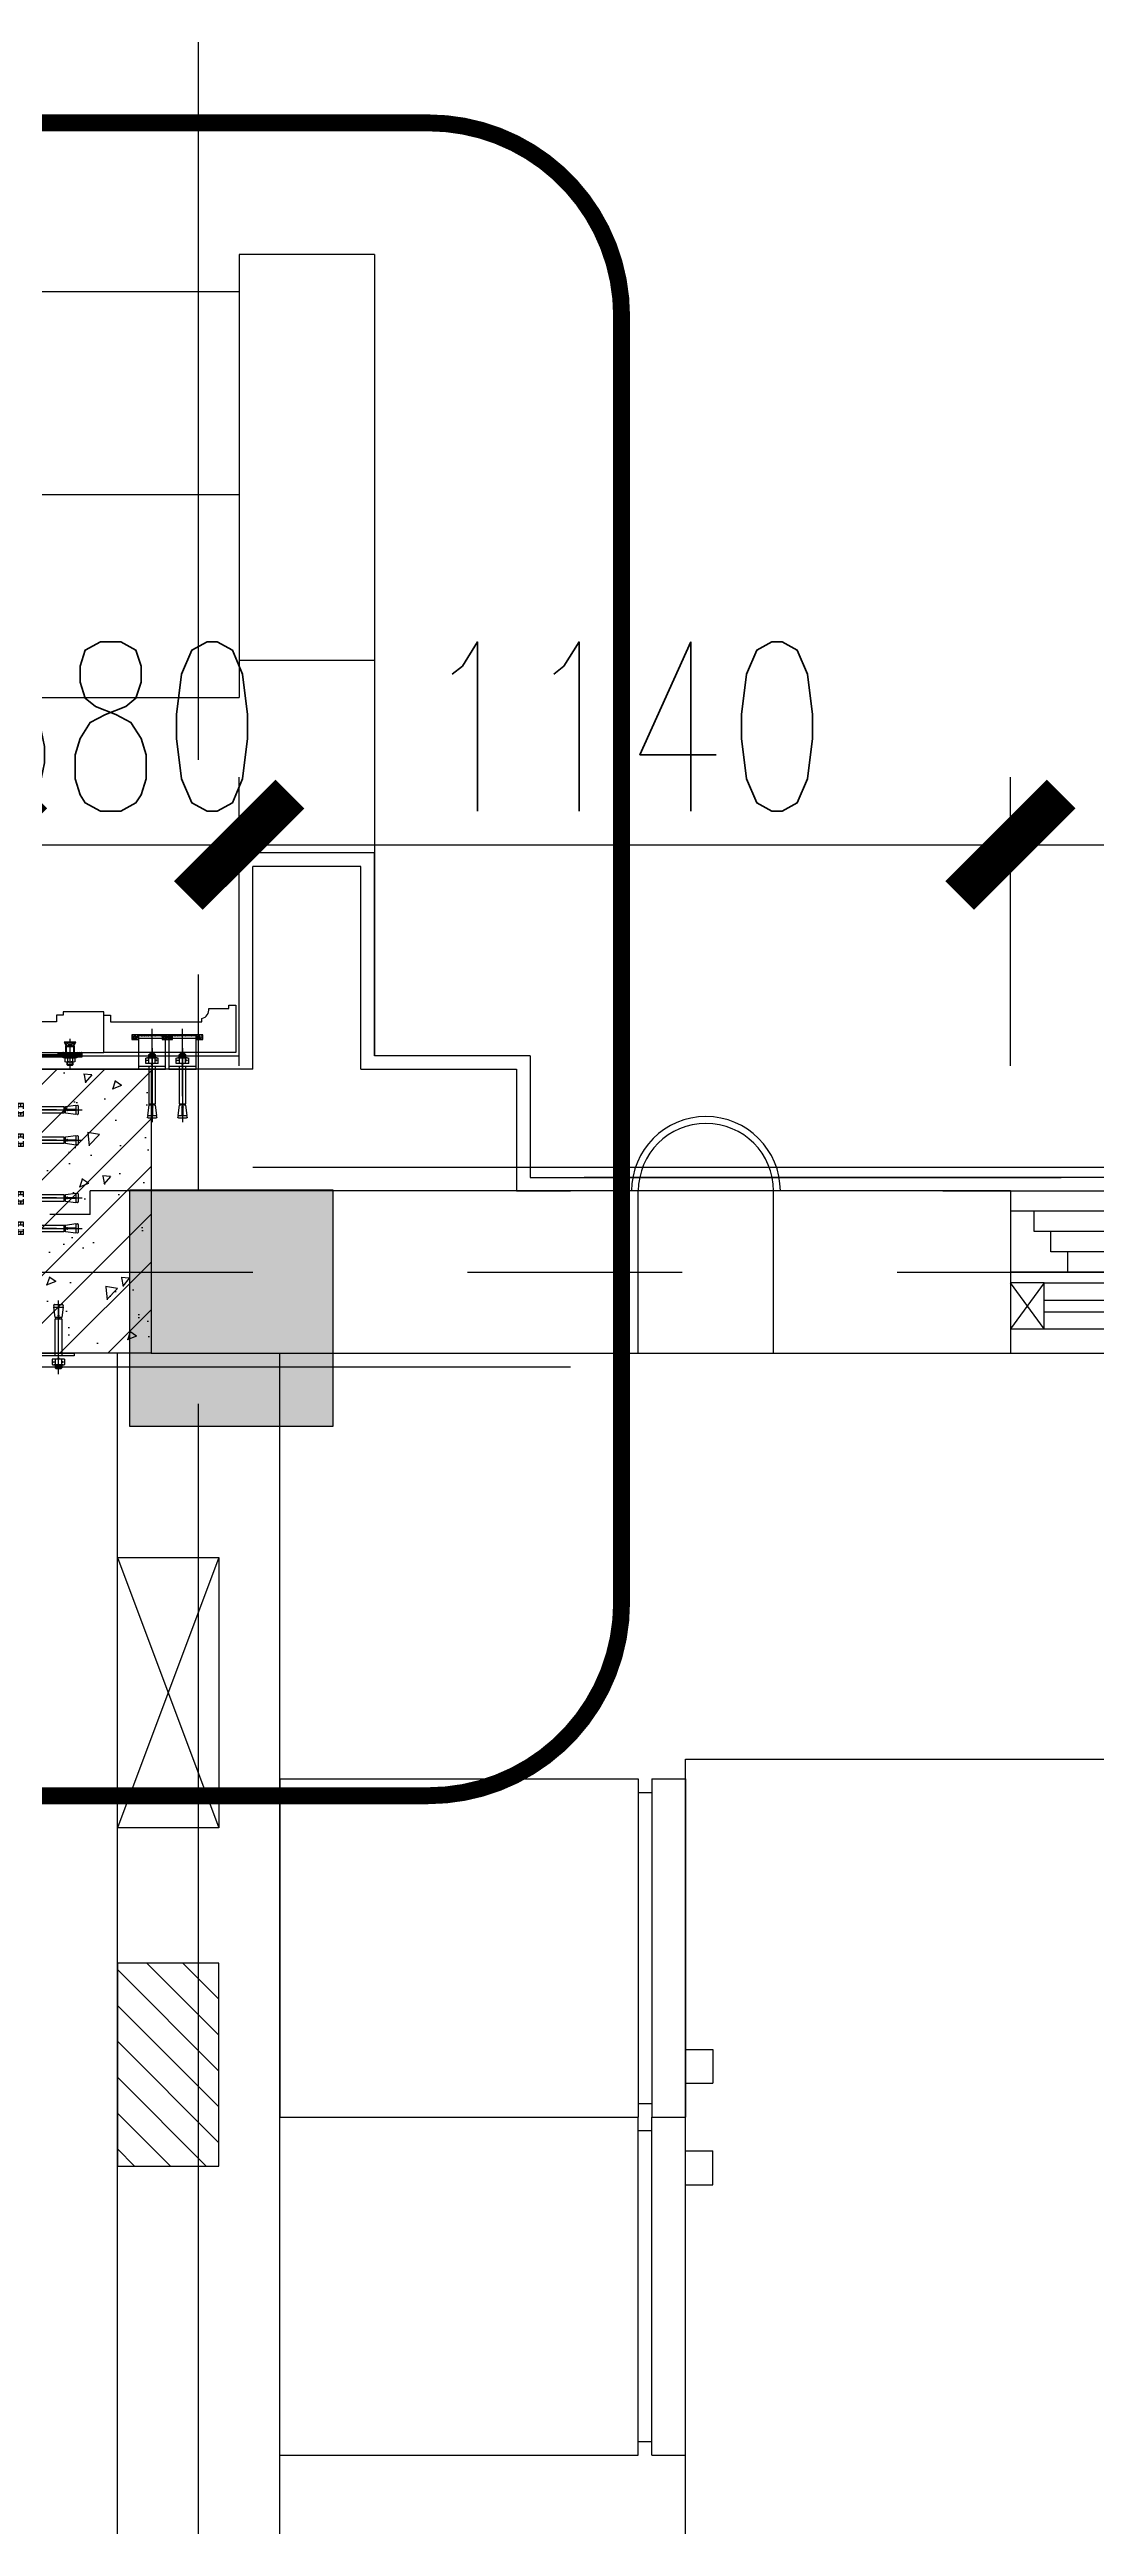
# Model space of a CAD drawing. Extents: x 296441 to 853063, y 459050 to 1117990.
# Drawn here: x 662478 to 664026, y 738258 to 741921 of the extents above; entities that cross this region are included whole.
import ezdxf
from ezdxf.enums import TextEntityAlignment as Align

# ---------------------------------------------------------------- set-up
doc = ezdxf.new("R2010")
doc.units = 0
doc.header["$LTSCALE"] = 1000
for name, pattern in [('14-GRID$0$CENTER2', [28.575, 19.05, -3.175, 3.175, -3.175]), ('CENTER', [50.8, 31.75, -6.35, 6.35, -6.35]), ('DASH', [0.35, 0.25, -0.1]), ('DOTE', [2.42, 2, -0.2, 0.02, -0.2])]:
    doc.linetypes.add(name, pattern=pattern)
for name, color, linetype in [('0-COL', 50, 'Continuous'), ('0-COL-H1', 170, 'Continuous'), ('0-dimension', 3, 'Continuous'), ('0-hatch', 8, 'Continuous'), ('0-不锈钢', 161, 'Continuous'), ('14-GRID$0$G-GRID', 9, '14-GRID$0$CENTER2'), ('1_钢型材', 30, 'Continuous'), ('2', 7, 'Continuous'), ('5PJ(配件)', 13, 'Continuous'), ('8XX(虚线)', 8, 'DASH'), ('A-DETL-PATT', 9, 'Continuous'), ('A-OVLK', 140, 'Continuous'), ('A-SECT-FNSH', 6, 'Continuous'), ('A-WALL', 1, 'Continuous'), ('DIM_ELEV', 3, 'Continuous'), ('E1-FL01$0$A-HOLE-ELEC', 224, 'Continuous'), ('E1-FL01$0$A-OVLK', 140, 'Continuous'), ('E1-FL01$0$A-WALL-FNSH', 6, 'Continuous'), ('E1-FL01$0$E-CHCK', 50, 'Continuous'), ('E2-E3-FL01$0$E1-FL01$0$A-FIXT', 162, 'Continuous'), ('E2-E3-FL01$0$E1-FL01$0$A-HOLE-MECH', 222, 'Continuous'), ('E2-E3-FL01$0$E1-FL01$0$A-WALL', 1, 'Continuous'), ('E2-E3-FL01$0$E1-FL01$0$G-XREF', 2, 'Continuous'), ('E2-E3-FL01$0$huachuangN$0$A-ELEV-THIN', 144, 'Continuous'), ('E2-E3-FL01$0$huachuangN$0$A-OVLK', 140, 'Continuous'), ('E2-E3-FL01$0$huachuangN$0$A-SECT-STONE', 42, 'Continuous'), ('E2-E3-FL01$0$huachuangN$0$A-SECT-WIND', 155, 'Continuous'), ('E2-E3-FL01$0$huachuangN$0$A-WALL', 1, 'Continuous'), ('E2-E3-FL01$0$huachuangN$0$A-WIND', 4, 'Continuous'), ('E4-FL01$0$A-OVLK', 140, 'Continuous'), ('E4-FL01$0$A-WALL-FNSH', 6, 'Continuous'), ('WALL', 242, 'Continuous'), ('ZT0_默认图层-----PM、LM、DY、JD', 7, 'Continuous'), ('ZT1_Dim---标注---PM、LM、DY、JD', 252, 'Continuous'), ('ZT1_Dim---索引---PM、LM、DY、JD', 2, 'Continuous'), ('ZT1_通用--Wall---PM、LM、DY、JD', 5, 'Continuous'), ('ZT1_通用--填充---PM、LM、DY、JD', 8, 'Continuous'), ('ZT3_辅材--五金件-------------JD', 13, 'Continuous'), ('ZT3_面板--石材板-PM、LM、DY、JD', 45, 'Continuous'), ('ZX', 1, 'CENTER')]:
    doc.layers.add(name, color=color, linetype=linetype)
doc.styles.add('E2-E3-FL01$0$E1-FL01$0$B-PLAN-FL01$0$GOA_01_thin_0.75', font='romans.shx', dxfattribs={"width": 0.75, "bigfont": 'hzdx.shx'})
doc.styles.add('ZT-DIMSTYLE', font='ROMANS.shx', dxfattribs={"width": 0.7, "bigfont": 'CHINESE.shx'})
doc.styles.add('ZT_文字标注', font='ROMANS.shx', dxfattribs={"width": 0.7, "bigfont": '@1chinese.shx'})
doc.dimstyles.new('ZT-DIM100', dxfattribs={"dimscale": 100, "dimtxt": 2.5, "dimasz": 1.5, "dimexe": 1, "dimexo": 1, "dimgap": 0.5, "dimtad": 1, "dimdec": 0, "dimdsep": 46, "dimtxsty": 'ZT-DIMSTYLE', "dimblk": 'ARCHTICK', "dimcen": 2.5, "dimclrd": 175, "dimclre": 175, "dimclrt": 7, "dimazin": 2, "dimtfac": 1, "dimtix": 1, "dimtmove": 2, "dimatfit": 3, "dimfxl": 0, "dimarcsym": 0})
pattern_1 = [(52.5, (-25.0006, -59.7017), (2.44707, -0.08), [0, -1.9304, 0, -2.159, 0, -2.06375]), (82.5, (-25.0006, -59.7017), (3.58413, 2.24762), [0, -1.0414, 0, -1.7399, 0, -0.66675]), (122.5, (-25.0006, -61.2638), (0.00719, 3.95496), [0, -0.635, 0, -2.286, 0, -2.9845]), (132.5, (-25.0006, -61.2638), (1.11465, 3.81778), [0, -0.3175, 0, -1.4986, 0, -1.7145])]
pattern_2 = [(52.5, (-25.0006, -104.7017), (2.44707, -0.08), [0, -1.9304, 0, -2.159, 0, -2.06375]), (82.5, (-25.0006, -104.7017), (3.58413, 2.24762), [0, -1.0414, 0, -1.7399, 0, -0.66675]), (122.5, (-25.0006, -106.2638), (0.00719, 3.95496), [0, -0.635, 0, -2.286, 0, -2.9845]), (132.5, (-25.0006, -106.2638), (1.11465, 3.81778), [0, -0.3175, 0, -1.4986, 0, -1.7145])]

# ---------------------------------------------------------------- blocks, each defined once
blk = doc.blocks.new('E2-E3-FL01$0$E1-FL01$0$B-PLAN-FL01$0$BX111')
for p, q in [((175674.4, 381109), (175674.4, 380609)), ((175674.4, 381109), (176204.4, 381109)), ((176204.4, 381109), (176204.4, 381089)), ((176224.4, 381109), (176274.4, 381109)), ((176224.4, 381109), (176224.4, 381089)), ((176274.4, 381109), (176274.4, 380609)), ((176204.4, 381089), (176204.4, 380629)), ((176204.4, 381089), (176224.4, 381089)), ((176224.4, 381089), (176224.4, 380629)), ((176274.4, 380709), (176314.4, 380709)), ((176314.4, 380709), (176314.4, 380659)), ((176274.4, 380659), (176314.4, 380659)), ((176204.4, 380629), (176204.4, 380609)), ((176204.4, 380629), (176224.4, 380629)), ((176224.4, 380629), (176224.4, 380609)), ((175674.4, 380609), (176204.4, 380609)), ((176224.4, 380609), (176274.4, 380609))]:
    blk.add_line(p, q)
at = {"style": 'E2-E3-FL01$0$E1-FL01$0$B-PLAN-FL01$0$GOA_01_thin_0.75', "width": 0.8, "flags": 9}
for tag in ['YSIZE', 'XSIZE', 'YSIZE', 'XSIZE']:
    blk.add_attdef(tag, (175674.4, 381109), '', height=0.5, rotation=270, dxfattribs=at)
blk = doc.blocks.new('E2-E3-FL01$0$E1-FL01$0$XINFENG-1F2F')
for p, q in [((0, 0), (0, 240)), ((200, 0), (200, 240))]:
    blk.add_line(p, q)
for radius in [110, 100]:
    blk.add_arc((100, 240), radius, 0, 180)
blk = doc.blocks.new('E2-E3-FL01$0$huachuangN')
at = {"layer": 'E2-E3-FL01$0$huachuangN$0$A-ELEV-THIN'}
for p, q in [((1090, 210), (-40, 210)), ((1065, 180), (-15, 180))]:
    blk.add_line(p, q, dxfattribs=at)
at = {"layer": 'E2-E3-FL01$0$huachuangN$0$A-OVLK'}
for p, q in [((-75, 240), (1125, 240)), ((-75, 0), (1125, 0))]:
    blk.add_line(p, q, dxfattribs=at)
at = {"layer": 'E2-E3-FL01$0$huachuangN$0$A-SECT-STONE'}
for p, q in [((1125, 30), (1125, 210)), ((10, 120), (-75, 120)), ((150, 120), (175, 120)), ((240, 120), (265, 120)), ((330, 120), (355, 120)), ((420, 120), (445, 120)), ((510, 120), (535, 120)), ((600, 120), (625, 120)), ((690, 120), (715, 120)), ((780, 120), (805, 120)), ((870, 120), (895, 120)), ((1040, 120), (1125, 120))]:
    blk.add_line(p, q, dxfattribs=at)
for points in [[(10, 120), (10, 125), (10, 125.8), (10, 150), (-15, 150), (-15, 180), (-40, 180), (-40, 210), (-75, 210), (-75, 120)], [(1040, 120), (1040, 125), (1040, 125.8), (1040, 150), (1065, 150), (1065, 180), (1090, 180), (1090, 210), (1125, 210), (1125, 120)], [(150, 120), (150, 150), (175, 150), (175, 120)], [(240, 120), (240, 150), (265, 150), (265, 120)], [(330, 120), (330, 150), (355, 150), (355, 120)], [(420, 120), (420, 150), (445, 150), (445, 120)], [(510, 120), (510, 150), (535, 150), (535, 120)], [(600, 120), (600, 150), (625, 150), (625, 120)], [(690, 120), (690, 150), (715, 150), (715, 120)], [(780, 120), (780, 150), (805, 150), (805, 120)], [(870, 120), (870, 150), (895, 150), (895, 120)]]:
    blk.add_lwpolyline(points, dxfattribs=at)
at = {"layer": 'E2-E3-FL01$0$huachuangN$0$A-SECT-WIND'}
for p, q in [((-25, 104), (-75, 36)), ((-25, 36), (-75, 104)), ((-25, 104), (1075, 104)), ((-25, 78.5), (1075, 78.5)), ((1125, 104), (1075, 36)), ((1125, 36), (1075, 104)), ((-25, 61.5), (1075, 61.5)), ((-25, 36), (1075, 36))]:
    blk.add_line(p, q, dxfattribs=at)
for points in [[(-75, 104), (-75, 36), (-25, 36), (-25, 104)], [(1075, 104), (1075, 36), (1125, 36), (1125, 104)]]:
    blk.add_lwpolyline(points, close=True, dxfattribs=at)
at = {"layer": 'E2-E3-FL01$0$huachuangN$0$A-WALL'}
for p, q in [((-175, 240), (-75, 240)), ((-75, 240), (-75, 0)), ((1125, 240), (1125, 0)), ((1125, 240), (1225, 240)), ((-175, 0), (-75, 0)), ((1125, 0), (1225, 0))]:
    blk.add_line(p, q, dxfattribs=at)
at = {"layer": 'E2-E3-FL01$0$huachuangN$0$A-WIND'}
for p, q in [((1040, 150), (5, 150)), ((1040, 120), (10, 120))]:
    blk.add_line(p, q, dxfattribs=at)
blk = doc.blocks.new('E1-FL01$0$qiangdian')
at = {"layer": 'E1-FL01$0$A-HOLE-ELEC'}
for points in [[(-150, 0), (-150, 400), (0, 400), (0, 0), (-150, 0)], [(0, 400), (-150, 0)], [(-150, 400), (0, 0)]]:
    blk.add_lwpolyline(points, dxfattribs=at)
blk = doc.blocks.new('E1-FL01$0$C-PLAN-FL01$0$ruodianxiang')
at = {"layer": 'E1-FL01$0$A-HOLE-ELEC'}
h = blk.add_hatch(dxfattribs=at)
h.set_pattern_fill('ANSI31', color=256, scale=300, style=0)
h.set_pattern_definition([(45, (-3606.504, -5200), (-26.5165, 26.5165), [])])
h.paths.add_polyline_path([(0, 300), (150, 300), (150, 0), (0, 0)])
blk.add_lwpolyline([(0, 300), (150, 300), (150, 0), (0, 0), (0, 300)], dxfattribs=at)
blk = doc.blocks.new('grdgd')
at = {"layer": 'ZT1_通用--填充---PM、LM、DY、JD'}
h = blk.add_hatch(dxfattribs=at)
h.set_pattern_fill('钢筋混凝土', color=256, scale=20, style=0)
h.set_pattern_definition([(45, (0, 0), (-35.355339, 35.355339), []), (50, (0, 0), (143.45204, -12.55043), [15, -165]), (355, (0, 0), (-27.75027, 150.43843), [12, -132]), (100.4514, (11.95, -1.05), (115.70188, 137.88791), [12.74804, -140.22842]), (46.1842, (0, 40), (213.4482, -33.1038), [22.5, -247.5]), (96.6356, (17.79, 37.24), (186.93254, 194.82357), [19.12206, -210.3426]), (351.1842, (0, 40), (186.9324, 194.82372), [18, -198]), (21, (20, 30), (119.38141, -80.52378), [15, -165]), (326, (20, 30), (48.66307, 145.03001), [12, -132]), (71.4514, (29.95, 23.29), (168.04453, 64.5061), [12.74804, -140.22842]), (37.5, (0, 0), (2.431971, 66.57877), [0, -130.4, 0, -134, 0, -132.5]), (7.5, (0, 0), (52.613907, 78.882342), [0, -76.4, 0, -127.4, 0, -50.5]), (327.5, (-44.6, 0), (106.764487, -4.510974), [0, -50, 0, -156, 0, -207]), (317.5, (-64.6, 0), (116.637234, 20.020996), [0, -65, 0, -103.6, 0, -147])])
h.paths.add_polyline_path([(48392.4, -143047), (48622.4, -143047), (48622.4, -143127), (48572.4, -143127), (48572.4, -143467), (48392.4, -143467)])
at = {"layer": 'ZT1_通用--Wall---PM、LM、DY、JD', "ltscale": 0.5}
blk.add_lwpolyline([(48392.4, -143047), (48622.4, -143047), (48622.4, -143127), (48572.4, -143127), (48572.4, -143467), (48392.4, -143467), (48392.4, -143047)], dxfattribs=at)
blk = doc.blocks.new('ZT_钢膨胀螺栓_M10X95')
at = {"layer": 'ZT3_辅材--五金件-------------JD', "color": 1, "linetype": 'DOTE', "ltscale": 5}
blk.add_line((-27, 0), (82, 0), dxfattribs=at)
at = {"layer": 'ZT3_辅材--五金件-------------JD'}
for p, q in [((-17.5, 5), (-19, 3.5)), ((-19, -3.5), (-19, 3.5)), ((-13, 4.2), (-18.2, 4.2)), ((-13, 5), (-17.5, 5)), ((-17.5, 5), (-17.5, -5)), ((-16, 5), (-16, -5)), ((-14.5, 5), (-14.5, -5)), ((-13, -6.9), (-13, 6.9)), ((-4.6, 9.2), (-12.5, 9.2)), ((-4.6, 4.6), (-12.5, 4.6)), ((-4.6, -9.2), (-4.6, 9.2)), ((-2, 0.7), (-4.6, -0.2)), ((-2, 0), (-4.6, -0.9)), ((0, 5), (55, 5)), ((55, 5), (55, -5)), ((57.1, 4.1), (55, 4.1)), ((57.1, 1), (55, 1)), ((57.1, 5), (72.4, 7)), ((57.1, -5), (57.1, 5)), ((72.4, 0.4), (60.5, 0.4)), ((72.4, 7), (72.4, 0.4)), ((72.4, 6.5), (74.9, 6.9)), ((76, 5.9), (76, -5.9)), ((-17.5, -5), (-19, -3.5)), ((-13, -4.2), (-18.2, -4.2)), ((-13, -5), (-17.5, -5)), ((-4.6, -4.6), (-12.5, -4.6)), ((-4.6, -9.2), (-12.5, -9.2)), ((55, -5), (0, -5)), ((57.1, -1), (55, -1)), ((57.1, -4.1), (55, -4.1)), ((72.4, -7), (57.1, -5)), ((60.5, -0.4), (72.4, -0.4)), ((72.4, -0.4), (72.4, -7)), ((74.9, -6.9), (72.4, -6.5))]:
    blk.add_line(p, q, dxfattribs=at)
for centre, radius, start, end in [((-7.4, 6.9), 5.58, 155.5673, 204.4327), ((8.6, 0), 21.6, 167.6432, 192.3568), ((59.6, 0), 1.04, 23.5782, 336.4218), ((75, 5.9), 1, 0, 97.412), ((-7.4, -6.9), 5.58, 155.5673, 204.4327), ((75, -5.9), 1, 262.588, 0)]:
    blk.add_arc(centre, radius, start, end, dxfattribs=at)
at = {"layer": 'Defpoints', "color": 250, "style": 'ZT_文字标注', "width": 0.7}
for s, p in [('M10', (-9, 7.2)), ('95', (-9, -6.2))]:
    blk.add_text(s, height=1.5, rotation=90, dxfattribs=at).set_placement(p, align=Align.MIDDLE)
blk = doc.blocks.new('*U2473')
at = {"layer": 'ZT3_辅材--五金件-------------JD', "rotation": 270}
blk.add_blockref('ZT_钢膨胀螺栓_M10X95', (0, 0), dxfattribs=at)
blk = doc.blocks.new('20200616144531')
at = {"layer": '8XX(虚线)', "ltscale": 25}
h = blk.add_hatch(dxfattribs=at)
h.set_pattern_fill('AR-SAND', color=256, scale=0.05, style=0)
h.set_pattern_definition([(52.5, (-51925.311, 152177.1657), (2.447066187, -0.080001565), [0, -1.9304, 0, -2.159, 0, -2.06375]), (82.5, (-51925.311, 152177.1657), (3.5841255, 2.247616416), [0, -1.0414, 0, -1.7399, 0, -0.66675]), (122.5, (-51925.311, 152175.6036), (0.007185923, 3.95496185), [0, -0.635, 0, -2.286, 0, -2.9845]), (132.5, (-51925.311, 152175.6036), (1.114646616, 3.81778226), [0, -0.3175, 0, -1.4986, 0, -1.7145])])
edge = h.paths.add_edge_path()
edge.add_line((44, 30), (51, 30))
edge.add_line((51, 30), (51, 0))
edge.add_line((51, 0), (49.5, 0))
edge.add_line((49.5, 0), (49.5, 18.8))
edge.add_arc((48.3, 18.8), 1.2, 360, 450)
edge.add_line((48.3, 20), (44, 20))
edge.add_line((44, 20), (44, 30))
edge = h.paths.add_edge_path()
edge.add_line((51, -30), (44, -30))
edge.add_line((44, -30), (44, -20))
edge.add_line((44, -20), (48.3, -20))
edge.add_arc((48.3, -18.8), 1.2, 630, 720)
edge.add_line((49.5, -18.8), (49.5, 0))
edge.add_line((49.5, 0), (51, 0))
edge.add_line((51, 0), (51, -30))
h = blk.add_hatch(dxfattribs=at)
h.set_pattern_fill('AR-SAND', color=256, scale=0.05, angle=180, style=0)
h.set_pattern_definition([(52.5, (-51925.311, 152132.1657), (2.447066187, -0.080001565), [0, -1.9304, 0, -2.159, 0, -2.06375]), (82.5, (-51925.311, 152132.1657), (3.5841255, 2.247616416), [0, -1.0414, 0, -1.7399, 0, -0.66675]), (122.5, (-51925.311, 152130.6036), (0.007185923, 3.95496185), [0, -0.635, 0, -2.286, 0, -2.9845]), (132.5, (-51925.311, 152130.6036), (1.114646616, 3.81778226), [0, -0.3175, 0, -1.4986, 0, -1.7145])])
edge = h.paths.add_edge_path()
edge.add_line((51, -75), (44, -75))
edge.add_line((44, -75), (44, -65))
edge.add_line((44, -65), (48.3, -65))
edge.add_arc((48.3, -63.8), 1.2, 630, 720)
edge.add_line((49.5, -63.8), (49.5, -45))
edge.add_line((49.5, -45), (51, -45))
edge.add_line((51, -45), (51, -75))
edge = h.paths.add_edge_path()
edge.add_line((44, -15), (51, -15))
edge.add_line((51, -15), (51, -45))
edge.add_line((51, -45), (49.5, -45))
edge.add_line((49.5, -45), (49.5, -26.2))
edge.add_arc((48.3, -26.2), 1.2, 360, 450)
edge.add_line((48.3, -25), (44, -25))
edge.add_line((44, -25), (44, -15))
at = {"color": 8}
for p, q in [((51, 30), (44, 30)), ((51, -15), (44, -15))]:
    blk.add_line(p, q, dxfattribs=at)
at = {"color": 1, "linetype": 'CENTER', "ltscale": 10}
for p, q in [((-40, 0), (60, 0)), ((-40, 0), (60, 0)), ((-40, -45), (60, -45)), ((-40, -45), (60, -45))]:
    blk.add_line(p, q, dxfattribs=at)
at = {"layer": '5PJ(配件)'}
for p, q in [((4, -20), (4, 20)), ((48.3, -25), (25, -25)), ((45.5, -65), (45.5, -25)), ((49.5, -51.2), (49.5, -26.2)), ((25, -65), (48.3, -65)), ((49.5, -63.8), (49.5, -51.2))]:
    blk.add_line(p, q, dxfattribs=at)
for points in [[(25, 20), (0, 20)], [(0, 19.6), (0, -20), (25, -20)], [(25, -25), (0, -25), (0, -65)], [(0, -65), (25, -65)]]:
    blk.add_lwpolyline(points, dxfattribs=at)
for centre, start, end in [((48.3, -26.2), 0, 90), ((48.3, -63.8), 270, 360)]:
    blk.add_arc(centre, 1.2, start, end, dxfattribs=at)
at = {"layer": '8XX(虚线)', "linetype": 'Continuous', "ltscale": 25}
for p, q in [((48.3, 20), (25, 20)), ((45.5, -20), (45.5, 20)), ((49.5, -6.2), (49.5, 18.8)), ((25, -20), (48.3, -20)), ((49.5, -18.8), (49.5, -6.2))]:
    blk.add_line(p, q, dxfattribs=at)
at = {"layer": '8XX(虚线)', "ltscale": 25}
for p, q in [((44, 30), (44, 20)), ((51, -30), (51, 30)), ((44, -15), (44, -25)), ((44, -20), (44, -30)), ((44, -30), (51, -30)), ((51, -75), (51, -15)), ((44, -65), (44, -75)), ((44, -75), (51, -75))]:
    blk.add_line(p, q, dxfattribs=at)
at = {"layer": '8XX(虚线)', "linetype": 'DASH', "ltscale": 25}
blk.add_line((4, -65), (4, -25), dxfattribs=at)
for centre, start, end in [((48.3, 18.8), 0, 90), ((48.3, -18.8), 270, 360)]:
    blk.add_arc(centre, 1.2, start, end, dxfattribs=at)
at = {"layer": 'ZT3_辅材--五金件-------------JD', "extrusion": (0, 0, -1), "zscale": -1, "rotation": 90}
for p in [(-4, 0), (-4, -45)]:
    blk.add_blockref('*U2473', p, dxfattribs=at)
blk = doc.blocks.new('*U2474')
at = {"layer": 'ZT3_辅材--五金件-------------JD', "rotation": 270}
blk.add_blockref('ZT_钢膨胀螺栓_M10X95', (0, 0), dxfattribs=at)
blk = doc.blocks.new('20200513160216')
at = {"layer": '8XX(虚线)', "ltscale": 25}
h = blk.add_hatch(dxfattribs=at)
h.set_pattern_fill('AR-SAND', color=256, scale=0.05, style=0)
h.set_pattern_definition(pattern_1)
edge = h.paths.add_edge_path()
edge.add_line((-34, -29.7), (-41, -29.7))
edge.add_line((-41, -29.7), (-41, -59.7))
edge.add_line((-41, -59.7), (-39.5, -59.7))
edge.add_line((-39.5, -59.7), (-39.5, -40.9))
edge.add_arc((-38.3, -40.9), 1.2, 90, 180, ccw=False)
edge.add_line((-38.3, -39.7), (-34, -39.7))
edge.add_line((-34, -39.7), (-34, -29.7))
edge = h.paths.add_edge_path()
edge.add_line((-41, -89.7), (-34, -89.7))
edge.add_line((-34, -89.7), (-34, -79.7))
edge.add_line((-34, -79.7), (-38.3, -79.7))
edge.add_arc((-38.3, -78.5), 1.2, -180, -90, ccw=False)
edge.add_line((-39.5, -78.5), (-39.5, -59.7))
edge.add_line((-39.5, -59.7), (-41, -59.7))
edge.add_line((-41, -59.7), (-41, -89.7))
h = blk.add_hatch(dxfattribs=at)
h.set_pattern_fill('AR-SAND', color=256, scale=0.05, style=0)
h.set_pattern_definition(pattern_1)
edge = h.paths.add_edge_path()
edge.add_line((-34, -29.7), (-41, -29.7))
edge.add_line((-41, -29.7), (-41, -59.7))
edge.add_line((-41, -59.7), (-39.5, -59.7))
edge.add_line((-39.5, -59.7), (-39.5, -40.9))
edge.add_arc((-38.3, -40.9), 1.2, 90, 180, ccw=False)
edge.add_line((-38.3, -39.7), (-34, -39.7))
edge.add_line((-34, -39.7), (-34, -29.7))
edge = h.paths.add_edge_path()
edge.add_line((-41, -89.7), (-34, -89.7))
edge.add_line((-34, -89.7), (-34, -79.7))
edge.add_line((-34, -79.7), (-38.3, -79.7))
edge.add_arc((-38.3, -78.5), 1.2, -180, -90, ccw=False)
edge.add_line((-39.5, -78.5), (-39.5, -59.7))
edge.add_line((-39.5, -59.7), (-41, -59.7))
edge.add_line((-41, -59.7), (-41, -89.7))
h = blk.add_hatch(dxfattribs=at)
h.set_pattern_fill('AR-SAND', color=256, scale=0.05, angle=180, style=0)
h.set_pattern_definition(pattern_2)
edge = h.paths.add_edge_path()
edge.add_line((-41, -134.7), (-34, -134.7))
edge.add_line((-34, -134.7), (-34, -124.7))
edge.add_line((-34, -124.7), (-38.3, -124.7))
edge.add_arc((-38.3, -123.5), 1.2, -180, -90, ccw=False)
edge.add_line((-39.5, -123.5), (-39.5, -104.7))
edge.add_line((-39.5, -104.7), (-41, -104.7))
edge.add_line((-41, -104.7), (-41, -134.7))
edge = h.paths.add_edge_path()
edge.add_line((-34, -74.7), (-41, -74.7))
edge.add_line((-41, -74.7), (-41, -104.7))
edge.add_line((-41, -104.7), (-39.5, -104.7))
edge.add_line((-39.5, -104.7), (-39.5, -85.9))
edge.add_arc((-38.3, -85.9), 1.2, 90, 180, ccw=False)
edge.add_line((-38.3, -84.7), (-34, -84.7))
edge.add_line((-34, -84.7), (-34, -74.7))
h = blk.add_hatch(dxfattribs=at)
h.set_pattern_fill('AR-SAND', color=256, scale=0.05, angle=180, style=0)
h.set_pattern_definition(pattern_2)
edge = h.paths.add_edge_path()
edge.add_line((-41, -134.7), (-34, -134.7))
edge.add_line((-34, -134.7), (-34, -124.7))
edge.add_line((-34, -124.7), (-38.3, -124.7))
edge.add_arc((-38.3, -123.5), 1.2, -180, -90, ccw=False)
edge.add_line((-39.5, -123.5), (-39.5, -104.7))
edge.add_line((-39.5, -104.7), (-41, -104.7))
edge.add_line((-41, -104.7), (-41, -134.7))
edge = h.paths.add_edge_path()
edge.add_line((-34, -74.7), (-41, -74.7))
edge.add_line((-41, -74.7), (-41, -104.7))
edge.add_line((-41, -104.7), (-39.5, -104.7))
edge.add_line((-39.5, -104.7), (-39.5, -85.9))
edge.add_arc((-38.3, -85.9), 1.2, 90, 180, ccw=False)
edge.add_line((-38.3, -84.7), (-34, -84.7))
edge.add_line((-34, -84.7), (-34, -74.7))
at = {"color": 8}
for p, q in [((-41, -29.7), (-34, -29.7)), ((-41, -29.7), (-34, -29.7)), ((-41, -74.7), (-34, -74.7)), ((-41, -74.7), (-34, -74.7))]:
    blk.add_line(p, q, dxfattribs=at)
at = {"color": 1, "linetype": 'CENTER', "ltscale": 10}
for p, q in [((60, -59.7), (-50, -59.7)), ((60, -59.7), (-50, -59.7)), ((60, -59.7), (-50, -59.7)), ((60, -59.7), (-50, -59.7)), ((60, -104.7), (-50, -104.7)), ((60, -104.7), (-50, -104.7)), ((60, -104.7), (-50, -104.7)), ((60, -104.7), (-50, -104.7))]:
    blk.add_line(p, q, dxfattribs=at)
at = {"layer": '5PJ(配件)'}
for p, q in [((16, -79.7), (16, -39.7)), ((16, -79.7), (16, -39.7)), ((-39.5, -110.9), (-39.5, -85.9)), ((-39.5, -110.9), (-39.5, -85.9)), ((-38.3, -84.7), (-5, -84.7)), ((-38.3, -84.7), (-5, -84.7)), ((-35.5, -124.7), (-35.5, -84.7)), ((-35.5, -124.7), (-35.5, -84.7)), ((-39.5, -123.5), (-39.5, -110.9)), ((-39.5, -123.5), (-39.5, -110.9)), ((-5, -124.7), (-38.3, -124.7)), ((-5, -124.7), (-38.3, -124.7))]:
    blk.add_line(p, q, dxfattribs=at)
for points in [[(-25, -39.7), (20, -39.7)], [(-25, -39.7), (20, -39.7)], [(20, -40.1), (20, -79.7), (-25, -79.7)], [(20, -40.1), (20, -79.7), (-25, -79.7)], [(-5, -84.7), (20, -84.7), (20, -124.7)], [(-5, -84.7), (20, -84.7), (20, -124.7)], [(20, -124.7), (-5, -124.7)], [(20, -124.7), (-5, -124.7)]]:
    blk.add_lwpolyline(points, dxfattribs=at)
for centre, start, end in [((-38.3, -85.9), 90, 180), ((-38.3, -85.9), 90, 180), ((-38.3, -123.5), 180, 270), ((-38.3, -123.5), 180, 270)]:
    blk.add_arc(centre, 1.2, start, end, dxfattribs=at)
at = {"layer": '8XX(虚线)', "ltscale": 25}
for p, q in [((-41, -89.7), (-41, -29.7)), ((-41, -89.7), (-41, -29.7)), ((-34, -29.7), (-34, -39.7)), ((-34, -29.7), (-34, -39.7)), ((-41, -134.7), (-41, -74.7)), ((-41, -134.7), (-41, -74.7)), ((-34, -89.7), (-41, -89.7)), ((-34, -89.7), (-41, -89.7)), ((-34, -74.7), (-34, -84.7)), ((-34, -74.7), (-34, -84.7)), ((-34, -79.7), (-34, -89.7)), ((-34, -79.7), (-34, -89.7)), ((-34, -134.7), (-41, -134.7)), ((-34, -134.7), (-41, -134.7)), ((-34, -124.7), (-34, -134.7)), ((-34, -124.7), (-34, -134.7))]:
    blk.add_line(p, q, dxfattribs=at)
at = {"layer": '8XX(虚线)', "linetype": 'Continuous', "ltscale": 25}
for p, q in [((-39.5, -65.9), (-39.5, -40.9)), ((-39.5, -65.9), (-39.5, -40.9)), ((-39.5, -78.5), (-39.5, -65.9)), ((-39.5, -78.5), (-39.5, -65.9)), ((-38.3, -39.7), (-25, -39.7, 0)), ((-38.3, -39.7), (-25, -39.7, 0)), ((-35.5, -79.7), (-35.5, -39.7)), ((-35.5, -79.7), (-35.5, -39.7)), ((-25, -79.7, 0), (-38.3, -79.7)), ((-25, -79.7, 0), (-38.3, -79.7))]:
    blk.add_line(p, q, dxfattribs=at)
at = {"layer": '8XX(虚线)', "linetype": 'DASH', "ltscale": 25}
blk.add_line((16, -124.7), (16, -84.7), dxfattribs=at)
blk.add_line((16, -124.7), (16, -84.7), dxfattribs=at)
for centre, start, end in [((-38.3, -40.9), 90, 180), ((-38.3, -40.9), 90, 180), ((-38.3, -78.5), 180, 270), ((-38.3, -78.5), 180, 270)]:
    blk.add_arc(centre, 1.2, start, end, dxfattribs=at)
at = {"layer": 'ZT3_辅材--五金件-------------JD', "rotation": 90}
for p in [(16, -59.7), (16, -59.7), (16, -104.7), (16, -104.7)]:
    blk.add_blockref('*U2474', p, dxfattribs=at)
blk = doc.blocks.new('BS-03')
at = {"layer": '0-hatch'}
h = blk.add_hatch(dxfattribs=at)
h.set_pattern_fill('ANSI37', color=256, scale=0.2, angle=90, style=0)
h.set_pattern_definition([(45.000534, (-2240.4478, -446.36857), (-0.44901699, 0.44900862), []), (135.000534, (-2240.4478, -446.36857), (-0.44900862, -0.44901699), [])])
h.paths.add_polyline_path([(-5.7, 0), (-6.7, 0), (-6.7, -9.4), (-5.7, -9.4), (-8.5, -15), (8.5, -15), (5.7, -9.4), (6.7, -9.4), (6.7, 0), (5.7, 0), (5.7, -8.4), (4.3, -8.4), (4.3, -8.7), (6.9, -14), (5.9, -14, -0.197658), (5.2, -14), (-5.2, -14, -0.197658), (-5.8, -14), (-6.9, -14), (-4.1, -8.4), (-5.7, -8.4)])
at = {"layer": 'ZT1_通用--填充---PM、LM、DY、JD', "ltscale": 40}
h = blk.add_hatch(dxfattribs=at)
h.set_pattern_fill('ANSI38', color=256, style=0)
h.set_pattern_definition([(45, (-17.5, 0), (-1.12253, 1.12253), []), (135, (-17.5, 0), (-3.367596, 1.12253), [3.96875, -2.38125])])
h.paths.add_polyline_path([(-17.5, 3), (-17.5, 0), (17.5, 0), (17.5, 3)])
at = {"layer": '0-不锈钢'}
for p, q in [((4, 18.6), (-4, 18.6)), ((-3.8, 8.6), (-3.8, 13.8)), ((-3.2, 19.4), (-3.2, 14.4)), ((3.6, 8.6), (3.6, 13.8)), ((-2.5, -11.9), (-5, -13.9)), ((2.5, -11.9), (5, -13.9)), ((4.3, -8.7), (4.3, -8.4))]:
    blk.add_line(p, q, dxfattribs=at)
blk.add_lwpolyline([(-10.1, 8), (-10.1, 7), (9.9, 7), (9.9, 8)], close=True, dxfattribs=at)
blk.add_lwpolyline([(-7.4, 8.6, 0.317837), (-3.8, 8.6, 0.158919), (3.6, 8.6, 0.317837), (7.2, 8.6), (7.2, 13.8, 0.317837), (3.6, 13.8, 0.158919), (-3.8, 13.8, 0.317837), (-7.4, 13.8)], format="xyb", close=True, dxfattribs=at)
for points in [[(5.4, 14.4), (-0.1, 14.4), (-5.6, 14.4)], [(5.4, 8), (-0.1, 8), (-5.6, 8)], [(4, 14.4), (4, 18.6), (3.2, 19.4), (-3.2, 19.4), (-4, 18.6), (-4, 14.4)], [(3.2, 19.4), (3.2, 14.4)], [(6.7, 0), (6.7, -9.4), (5.7, -9.4), (8.5, -15), (-8.5, -15), (-5.7, -9.4), (-6.7, -9.4), (-6.7, 0)], [(4.3, -8.7), (6.9, -14), (-6.9, -14), (-4.1, -8.4)], [(5.7, 0), (5.7, -8.4), (-5.7, -8.4), (-5.7, 0)]]:
    blk.add_lwpolyline(points, dxfattribs=at)
blk.add_lwpolyline([(2.5, -8.4), (3.3, -10, -0.809451), (2.9, -10.3), (2.5, -10, 0.17444), (0, -9.1, 0.17444), (-2.5, -10), (-2.9, -10.3, -0.809451), (-3.3, -10), (-2.5, -8.4)], format="xyb", dxfattribs=at)
for centre, radius, start, end in [((-5.5, -13.2), 0.871, 153.627, 308.5058), ((0, -15), 3.96, 51.4953, 128.5058), ((5.5, -13.2), 0.871, 231.4953, 26.374)]:
    blk.add_arc(centre, radius, start, end, dxfattribs=at)
at = {"layer": '2', "color": 1, "linetype": 'CENTER', "ltscale": 0.2}
blk.add_line((0, 19.4), (0, -20), dxfattribs=at)
at = {"layer": '2', "color": 2}
blk.add_lwpolyline([(-17.5, 3), (-17.5, 0), (17.5, 0), (17.5, 3), (-17.5, 3)], close=True, dxfattribs=at)
at = {"layer": 'ZT3_辅材--五金件-------------JD', "ltscale": 40}
blk.add_lwpolyline([(-17.5, 3), (-17.5, 0), (17.5, 0), (17.5, 3), (-17.5, 3)], dxfattribs=at)
at = {"layer": 'ZX'}
for p, q in [((0, 24.5), (0, -7.8)), ((0, 19.4), (0, -13))]:
    blk.add_line(p, q, dxfattribs=at)
blk = doc.blocks.new('20200616142847')
at = {"layer": '1_钢型材'}
blk.add_line((-57.2, 140), (-61.2, 140), dxfattribs=at)
blk.add_lwpolyline([(-61.2, 140), (-61.2, 28), (-14.7, 28), (-14.7, 28), (20.3, 28), (20.3, 32), (-10.7, 32), (-10.7, 32), (-57.2, 32), (-57.2, 140)], dxfattribs=at)
at = {"layer": '0-dimension', "ltscale": 0.5}
blk.add_blockref('BS-03', (2.8, 25), dxfattribs=at)
at = {"layer": 'ZT3_辅材--五金件-------------JD', "xscale": -1, "rotation": 90}
blk.add_blockref('*U2473', (-61.2, 110), dxfattribs=at)
blk = doc.blocks.new('A$C77A60EB8')
at = {"layer": '1_钢型材'}
blk.add_lwpolyline([(50.3, 28), (50.3, 32), (19.3, 32), (19.3, 50), (-55.7, 50), (-55.7, 46), (15.3, 46), (15.3, 28)], close=True, dxfattribs=at)
at = {"layer": '0-dimension', "ltscale": 0.5}
blk.add_blockref('BS-03', (32.8, 25), dxfattribs=at)
at = {"layer": 'ZT3_辅材--五金件-------------JD', "xscale": -1, "rotation": 180}
blk.add_blockref('*U2473', (-32.6, 46), dxfattribs=at)
blk = doc.blocks.new('边套南入门头平面')
at = {"layer": 'A-OVLK'}
for p, q in [((-1330, -1587.2), (-1330, -402.2)), ((0, -932.2), (-1130, -932.2)), ((-1130, -1587.2), (-1130, -932.2)), ((-1130, -987.2), (-1330, -987.2)), ((-1130, -987.2), (-1330, -987.2)), ((0, -1232.2), (-1130, -1232.2)), ((0, -1532.2), (-1130, -1532.2)), ((-1330, -1587.2), (-1130, -1587.2))]:
    blk.add_line(p, q, dxfattribs=at)
at = {"layer": 'A-SECT-FNSH'}
for p, q in [((-780, 57.8), (-1620, 57.8)), ((-1560, -402.2), (-1560, -222.2)), ((-1560, -222.2), (-1560, -222.2)), ((-1560, -402.2), (-1330, -402.2)), ((-1330, -402.2), (-1330, -702.2)), ((-800, -402.2), (-1130, -402.2)), ((-1130, -402.2), (-1130, -702.2)), ((-1330, -702.2), (-1130, -702.2))]:
    blk.add_line(p, q, dxfattribs=at)
blk.add_lwpolyline([(-1560, -222.2), (-1620, -222.2)], dxfattribs=at)
at = {"layer": 'A-WALL'}
blk.add_line((-1000, 37.8), (-800, 37.8), dxfattribs=at)
at = {"layer": 'ZT1_通用--Wall---PM、LM、DY、JD'}
for p, q in [((-1000, 37.8), (-1620, 37.8)), ((-1540, -202.2), (-1560, -202.2)), ((-1540, -382.2), (-1540, -202.2)), ((-1310, -382.2), (-1540, -382.2)), ((-1310, -382.2), (-1310, -682.2)), ((-1150, -382.2), (-1150, -682.2)), ((-1150, -382.2), (-820, -382.2)), ((-1310, -682.2), (-1150, -682.2))]:
    blk.add_line(p, q, dxfattribs=at)
blk.add_lwpolyline([(-1560, -202.2), (-1620, -202.2)], dxfattribs=at)
at = {"layer": 'ZT1_通用--填充---PM、LM、DY、JD', "linetype": 'ByBlock', "const_width": 1}
blk.add_lwpolyline([(-930, -462.2), (-930, -407.2)], dxfattribs=at)
at = {"layer": 'ZT3_面板--石材板-PM、LM、DY、JD'}
blk.add_lwpolyline([(-1125, -477.2), (-1125, -407.2), (-930, -407.2), (-930, -462.2), (-940, -462.2), (-940, -452.2), (-1075, -452.2), (-1075, -457.2, 0.389834), (-1085, -472.2), (-1115, -472.2), (-1115, -477.2), (-1125, -477.2)], format="xyb", dxfattribs=at)
for points in [[(-880, -407.2), (-930, -407.2), (-930, -467.2), (-870, -467.2), (-870, -462.2), (-860, -462.2), (-860, -452.2), (-830, -452.2)], [(-750, -407.2), (-880, -407.2)]]:
    blk.add_lwpolyline(points, dxfattribs=at)
at = {"extrusion": (0, 0, -1), "zscale": -1, "rotation": 180}
blk.add_blockref('A$C77A60EB8', (830.3, 87.8), dxfattribs=at)
at = {"extrusion": (0, 0, -1), "zscale": -1}
blk.add_blockref('20200616142847', (877.2, -432.2), dxfattribs=at)
at = {"ltscale": 0.2, "rotation": 270}
blk.add_blockref('20200616144531', (-1001.3, -382.2), dxfattribs=at)
at = {"layer": 'A-DETL-PATT'}
blk.add_blockref('grdgd', (-49392.4, 143084.8), dxfattribs=at)
at = {"layer": 'ZT0_默认图层-----PM、LM、DY、JD', "ltscale": 10, "rotation": 180}
for p in [(-800, -251.6), (-800, -381.9)]:
    blk.add_blockref('20200513160216', p, dxfattribs=at)
blk = doc.blocks.new('20200415113150')
at = {"layer": 'E1-FL01$0$A-OVLK'}
blk.add_line((700231.5, 218978.4), (695261.5, 218978.4), dxfattribs=at)
at = {"layer": 'E1-FL01$0$A-WALL-FNSH'}
blk.add_line((700231.5, 218963.4), (699506.5, 218963.4), dxfattribs=at)
at = {"layer": 'E2-E3-FL01$0$E1-FL01$0$A-FIXT'}
blk.add_lwpolyline([(700061.5, 216723.4), (700061.5, 218103.4), (697901.5, 218103.4), (697901.5, 216723.4)], dxfattribs=at)
at = {"layer": 'E2-E3-FL01$0$E1-FL01$0$A-WALL'}
for p, q in [((700661.5, 218703.4), (699581.5, 218703.4)), ((700661.5, 216891.1), (700661.5, 218703.4))]:
    blk.add_line(p, q, dxfattribs=at)
at = {"layer": 'E4-FL01$0$A-OVLK'}
blk.add_line((700211.5, 218978.4), (695261.5, 218978.4), dxfattribs=at)
at = {"layer": 'E4-FL01$0$A-WALL-FNSH'}
blk.add_line((698476.5, 218963.4), (700211.5, 218963.4), dxfattribs=at)
at = {"layer": 'WALL'}
for p, q in [((699581.5, 218943.4), (700941.5, 218943.4)), ((700941.5, 218908.4), (700941.5, 218943.4)), ((700941.5, 218908.4), (700961.5, 218908.4)), ((700961.5, 218908.4), (701001.5, 218908.4)), ((700661.5, 216603.4), (700661.5, 218703.4)), ((700901.5, 216603.4), (700901.5, 218703.4))]:
    blk.add_line(p, q, dxfattribs=at)
at = {"layer": 'E1-FL01$0$A-HOLE-ELEC'}
blk.add_blockref('E1-FL01$0$C-PLAN-FL01$0$ruodianxiang', (700751.5, 217501.4), dxfattribs=at)
at = {"layer": 'E1-FL01$0$E-CHCK', "extrusion": (0, 0, -1), "zscale": -1}
blk.add_blockref('E1-FL01$0$qiangdian', (-700751.5, 218001.4), dxfattribs=at)
at = {"layer": 'E2-E3-FL01$0$E1-FL01$0$A-FIXT', "extrusion": (0, 0, -1), "zscale": -1}
blk.add_blockref('E2-E3-FL01$0$E1-FL01$0$B-PLAN-FL01$0$BX111', (-876335.9, -163035.1), dxfattribs=at)
at = {"layer": 'E2-E3-FL01$0$E1-FL01$0$A-FIXT', "rotation": 180}
blk.add_blockref('E2-E3-FL01$0$E1-FL01$0$B-PLAN-FL01$0$BX111', (876335.9, 598182.9), dxfattribs=at)
at = {"layer": 'E2-E3-FL01$0$E1-FL01$0$A-HOLE-MECH', "extrusion": (0, 0, -1), "zscale": -1}
blk.add_blockref('E2-E3-FL01$0$E1-FL01$0$XINFENG-1F2F', (-700131.5, 218703.4), dxfattribs=at)
at = {"layer": 'E2-E3-FL01$0$E1-FL01$0$G-XREF', "extrusion": (0, 0, -1), "zscale": -1}
blk.add_blockref('E2-E3-FL01$0$huachuangN', (-699506.5, 218703.4), dxfattribs=at)
at = {"layer": 'ZT0_默认图层-----PM、LM、DY、JD', "ltscale": 200, "xscale": -1, "rotation": 180}
blk.add_blockref('边套南入门头平面', (701851.5, 218741.2), dxfattribs=at)
blk = doc.blocks.new('_ArchTick')
at = {"color": 0, "linetype": 'ByBlock', "const_width": 0.4}
blk.add_lwpolyline([(-0.5, -0.5), (0.5, 0.5)], dxfattribs=at)
blk = doc.blocks.new('*D2097')
at = {"layer": 'Defpoints', "color": 0, "ltscale": 1000, "transparency": 16777216}
for p in [(665098.5, 740744.5), (663898.5, 740317.6), (665098.5, 740317.6)]:
    blk.add_point(p, dxfattribs=at)
at = {"layer": 'ZT1_Dim---标注---PM、LM、DY、JD', "color": 175, "linetype": 'ByBlock', "lineweight": -2, "ltscale": 1000, "transparency": 16777216}
for p, q in [((663898.5, 740417.6), (663898.5, 740844.5)), ((665098.5, 740417.6), (665098.5, 740844.5)), ((663898.5, 740744.5), (665098.5, 740744.5))]:
    blk.add_line(p, q, dxfattribs=at)
at = {"layer": 'ZT1_Dim---标注---PM、LM、DY、JD', "color": 175, "lineweight": -2, "ltscale": 1000, "transparency": 16777216, "xscale": 150, "yscale": 150, "zscale": 150, "rotation": 180}
blk.add_blockref('_ArchTick', (663898.5, 740744.5), dxfattribs=at)
at = {"layer": 'ZT1_Dim---标注---PM、LM、DY、JD', "color": 175, "lineweight": -2, "ltscale": 1000, "transparency": 16777216, "xscale": 150, "yscale": 150, "zscale": 150}
blk.add_blockref('_ArchTick', (665098.5, 740744.5), dxfattribs=at)
at = {"layer": 'ZT1_Dim---标注---PM、LM、DY、JD', "color": 7, "ltscale": 1000, "transparency": 16777216, "insert": (664498.5, 740919.5), "char_height": 250, "attachment_point": 5, "style": 'ZT-DIMSTYLE'}
blk.add_mtext('1200', dxfattribs=at)
blk = doc.blocks.new('*D2486')
at = {"layer": 'Defpoints', "color": 0, "ltscale": 1000, "transparency": 16777216}
for p in [(663898.5, 740744.5), (662758.5, 740317.6), (663898.5, 740317.6)]:
    blk.add_point(p, dxfattribs=at)
at = {"layer": 'ZT1_Dim---标注---PM、LM、DY、JD', "color": 175, "linetype": 'ByBlock', "lineweight": -2, "ltscale": 1000, "transparency": 16777216}
for p, q in [((662758.5, 740417.6), (662758.5, 740844.5)), ((663898.5, 740417.6), (663898.5, 740844.5)), ((662758.5, 740744.5), (663898.5, 740744.5))]:
    blk.add_line(p, q, dxfattribs=at)
at = {"layer": 'ZT1_Dim---标注---PM、LM、DY、JD', "color": 175, "lineweight": -2, "ltscale": 1000, "transparency": 16777216, "xscale": 150, "yscale": 150, "zscale": 150, "rotation": 180}
blk.add_blockref('_ArchTick', (662758.5, 740744.5), dxfattribs=at)
at = {"layer": 'ZT1_Dim---标注---PM、LM、DY、JD', "color": 175, "lineweight": -2, "ltscale": 1000, "transparency": 16777216, "xscale": 150, "yscale": 150, "zscale": 150}
blk.add_blockref('_ArchTick', (663898.5, 740744.5), dxfattribs=at)
at = {"layer": 'ZT1_Dim---标注---PM、LM、DY、JD', "color": 7, "ltscale": 1000, "transparency": 16777216, "insert": (663328.5, 740919.5), "char_height": 250, "attachment_point": 5, "style": 'ZT-DIMSTYLE'}
blk.add_mtext('1140', dxfattribs=at)
blk = doc.blocks.new('*D2487')
at = {"layer": 'Defpoints', "color": 0, "ltscale": 1000, "transparency": 16777216}
for p in [(662758.5, 740744.5), (662378.5, 740317.6), (662758.5, 740317.6)]:
    blk.add_point(p, dxfattribs=at)
at = {"layer": 'ZT1_Dim---标注---PM、LM、DY、JD', "color": 175, "linetype": 'ByBlock', "lineweight": -2, "ltscale": 1000, "transparency": 16777216}
for p, q in [((662378.5, 740417.6), (662378.5, 740844.5)), ((662758.5, 740417.6), (662758.5, 740844.5)), ((662378.5, 740744.5), (662228.5, 740744.5)), ((662378.5, 740744.5), (662758.5, 740744.5)), ((662758.5, 740744.5), (662908.5, 740744.5))]:
    blk.add_line(p, q, dxfattribs=at)
at = {"layer": 'ZT1_Dim---标注---PM、LM、DY、JD', "color": 175, "lineweight": -2, "ltscale": 1000, "transparency": 16777216, "xscale": 150, "yscale": 150, "zscale": 150}
blk.add_blockref('_ArchTick', (662378.5, 740744.5), dxfattribs=at)
at = {"layer": 'ZT1_Dim---标注---PM、LM、DY、JD', "color": 175, "lineweight": -2, "ltscale": 1000, "transparency": 16777216, "xscale": 150, "yscale": 150, "zscale": 150, "rotation": 180}
blk.add_blockref('_ArchTick', (662758.5, 740744.5), dxfattribs=at)
at = {"layer": 'ZT1_Dim---标注---PM、LM、DY、JD', "color": 7, "ltscale": 1000, "transparency": 16777216, "insert": (662568.5, 740919.5), "char_height": 250, "attachment_point": 5, "style": 'ZT-DIMSTYLE'}
blk.add_mtext('380', dxfattribs=at)
blk = doc.blocks.new('A$C38AD7E8D')
at = {"layer": '0-COL', "color": 6}
blk.add_lwpolyline([(53900, 120), (54200, 120), (54200, -230), (53900, -230)], close=True, dxfattribs=at)
at = {"layer": '0-COL-H1', "color": 254}
blk.add_solid([(54200, -230), (54200, 120), (53900, -230), (53900, 120)], dxfattribs=at)

msp = doc.modelspace()

# ---------------------------------------------------------------- linework, layer by layer
at = {"layer": '14-GRID$0$G-GRID', "color": 8, "ltscale": 0.1}
for p, q in [((662698.5, 738012.6), (662698.5, 748996.4)), ((595151, 740112.6), (674432.5, 740112.6))]:
    msp.add_line(p, q, dxfattribs=at)
at = {"layer": 'E1-FL01$0$A-OVLK'}
msp.add_line((662778.5, 740267.6), (668218.5, 740267.6), dxfattribs=at)
at = {"layer": 'E4-FL01$0$A-OVLK'}
msp.add_line((663268.5, 740267.6), (668218.5, 740267.6), dxfattribs=at)
at = {"layer": 'ZT1_Dim---索引---PM、LM、DY、JD', "linetype": 'DASH', "const_width": 25, "elevation": 15.4}
msp.add_lwpolyline([(660128.2, 741812.2), (663038, 741812.2, -0.414214), (663323.8, 741526.5), (663323.8, 739624, -0.414214), (663038, 739338.3), (660128.2, 739338.3, -0.414214), (659842.5, 739624), (659842.5, 741526.5, -0.414214)], format="xyb", close=True, dxfattribs=at)

# ---------------------------------------------------------------- block references
msp.add_blockref('A$C38AD7E8D', (608697, 740114.1, -13.6))
at = {"layer": 'DIM_ELEV', "xscale": -1}
msp.add_blockref('20200415113150', (1363480, 521289.2), dxfattribs=at)

# ---------------------------------------------------------------- dimensions: what is measured, and where the dimension line sits
at = {"layer": 'ZT1_Dim---标注---PM、LM、DY、JD', "ltscale": 1000}
for base, p1, p2, picture, middle in [((662758.5, 740744.5), (662378.5, 740317.6), (662758.5, 740317.6), '*D2487', (662568.5, 740919.5)), ((663898.5, 740744.5), (662758.5, 740317.6), (663898.5, 740317.6), '*D2486', (663328.5, 740919.5)), ((665098.5, 740744.5), (663898.5, 740317.6), (665098.5, 740317.6), '*D2097', (664498.5, 740919.5))]:
    dim = msp.add_linear_dim(base=base, p1=p1, p2=p2, dimstyle='ZT-DIM100', override={"dimfxl": 200}, dxfattribs=at)
    dim.commit()
    dim.dimension.update_dxf_attribs({"geometry": picture, "text_midpoint": middle})

doc.saveas('drawing.dxf')
